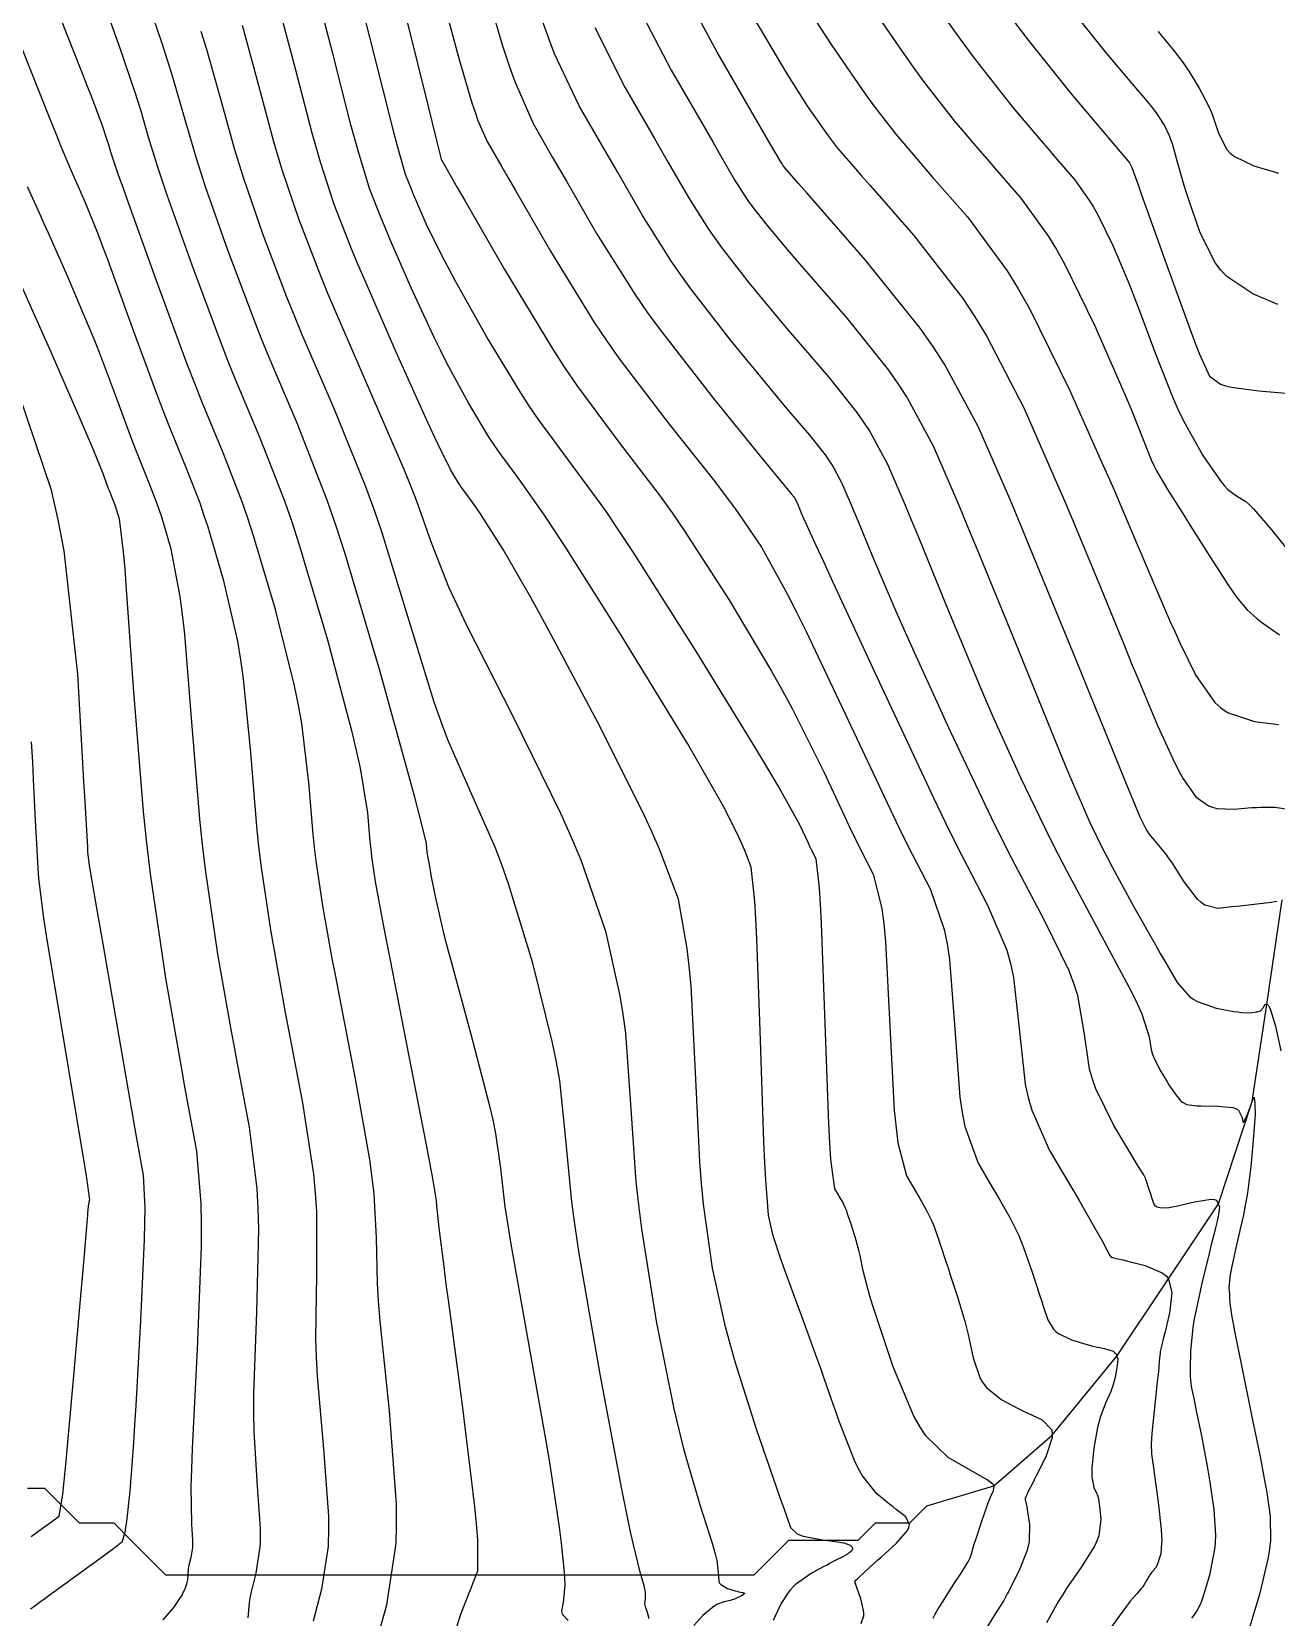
# Model space of a CAD drawing. Header units: metres. Extents: x 837475 to 838479, y 1189012 to 1191015.
# Drawn here: x 837636.3 to 837708.2, y 1189995.7 to 1190087.4 of the extents above; entities that cross this region are included whole.
import ezdxf

# ---------------------------------------------------------------- set-up
doc = ezdxf.new("R2010")
doc.units = ezdxf.units.M
doc.header["$LTSCALE"] = 0.3
for name, color, linetype in [('COTAS 10', 1, 'Continuous'), ('COTAS INT', 252, 'Continuous'), ('DRENAJE', 5, 'Continuous')]:
    doc.layers.add(name, color=color, linetype=linetype)

msp = doc.modelspace()

# ---------------------------------------------------------------- linework, layer by layer
at = {"layer": 'COTAS 10'}
for points, elevation in [([(837684.253, 1189995.348), (837684.397, 1189995.792), (837684.402, 1189995.941), (837684.392, 1189996.101), (837684.227, 1189996.771), (837684.014, 1189997.374), (837683.973, 1189997.492), (837683.939, 1189997.589), (837683.881, 1189997.761), (837683.965, 1189997.87), (837684.02, 1189997.926), (837684.089, 1189997.995), (837684.457, 1189998.337), (837685.013, 1189998.842), (837685.201, 1189999.012), (837685.404, 1189999.195), (837686.261, 1189999.966), (837686.291, 1190000), (837686.929, 1190000.727), (837687.014, 1190000.904), (837687.055, 1190001.066), (837686.84, 1190001.529), (837686.279, 1190001.953), (837686.102, 1190002.091), (837685.916, 1190002.238), (837685.163, 1190002.843), (837684.336, 1190003.882), (837684.102, 1190004.303), (837683.866, 1190004.782), (837682.996, 1190006.995), (837682.142, 1190009.459), (837681.916, 1190010.097), (837681.695, 1190010.715), (837680.934, 1190012.79), (837680.276, 1190014.559), (837680.12, 1190014.985), (837679.975, 1190015.384), (837679.545, 1190016.596), (837679.229, 1190017.587), (837679.155, 1190017.846), (837679.088, 1190018.099), (837678.897, 1190018.958), (837678.734, 1190021.006), (837678.684, 1190022.008), (837678.632, 1190023.2), (837678.428, 1190029.076), (837678.215, 1190034.934), (837678.157, 1190036.114), (837678.099, 1190037.102), (837677.895, 1190039.076), (837677.535, 1190040.037), (837677.379, 1190040.388), (837677.199, 1190040.775), (837676.344, 1190042.475), (837674.813, 1190045.188), (837674.206, 1190046.213), (837673.519, 1190047.356), (837670.379, 1190052.475), (837667.241, 1190057.456), (837666.556, 1190058.512), (837665.95, 1190059.428), (837664.426, 1190061.572), (837663.378, 1190062.981), (837663.071, 1190063.434), (837662.759, 1190063.915), (837661.572, 1190065.878), (837660.313, 1190068.204), (837659.955, 1190068.914), (837659.592, 1190069.652), (837658.247, 1190072.553), (837657.046, 1190075.304), (837656.774, 1190075.947), (837656.528, 1190076.538), (837655.861, 1190078.247), (837655.231, 1190080.286), (837655.008, 1190081.087), (837654.765, 1190081.99), (837653.715, 1190086.101), (837652.555, 1190090.541)], 1710), ([(837640.29, 1190089.547), (837641.346, 1190086.577), (837642.244, 1190083.923), (837642.438, 1190083.326), (837642.609, 1190082.789), (837643.025, 1190081.346), (837643.574, 1190079.561), (837643.827, 1190078.808), (837644.125, 1190077.943), (837645.565, 1190073.886), (837647.22, 1190069.439), (837647.652, 1190068.329), (837648.073, 1190067.271), (837649.5, 1190063.886), (837650.922, 1190060.244), (837651.34, 1190059.024), (837651.768, 1190057.713), (837653.403, 1190052.212), (837654.794, 1190046.967), (837655.069, 1190045.817), (837655.296, 1190044.799), (837655.72, 1190042.212), (837655.856, 1190040.548), (837655.903, 1190040.112), (837655.953, 1190039.686), (837656.167, 1190038.236), (837656.606, 1190035.862), (837656.799, 1190034.854), (837657.022, 1190033.693), (837658.086, 1190028.236), (837659.101, 1190023.019), (837659.294, 1190022.011), (837659.448, 1190021.191), (837659.689, 1190019.806), (837659.707, 1190019.472), (837659.721, 1190019.315), (837659.74, 1190019.13), (837659.839, 1190018.227), (837660.122, 1190015.996), (837660.255, 1190014.972), (837660.413, 1190013.773), (837661.182, 1190007.976), (837661.883, 1190002.28), (837661.997, 1190001.143), (837662.077, 1190000.198), (837662.077, 1190000), (837662.076, 1189998.374), (837661.788, 1189997.641), (837661.686, 1189997.382), (837661.574, 1189997.099), (837661.091, 1189995.877), (837660.756, 1189994.782)], 1700), ([(837680.663, 1190089.467), (837682.521, 1190086.632), (837684.295, 1190084.043), (837684.715, 1190083.452), (837685.104, 1190082.916), (837686.255, 1190081.435), (837687.467, 1190080.019), (837687.896, 1190079.524), (837688.365, 1190078.984), (837690.395, 1190076.661), (837692.695, 1190073.537), (837693.334, 1190072.492), (837693.974, 1190071.369), (837696.296, 1190066.661), (837698.224, 1190062.328), (837698.617, 1190061.44), (837698.948, 1190060.687), (837699.635, 1190059.098), (837700.049, 1190058.096), (837700.209, 1190057.714), (837700.388, 1190057.287), (837701.2, 1190055.368), (837702.139, 1190053.219), (837702.399, 1190052.648), (837702.658, 1190052.087), (837703.597, 1190050.144), (837704.686, 1190048.596), (837705.041, 1190048.283), (837705.42, 1190048.021), (837706.981, 1190047.493), (837708.379, 1190047.319)], 1730), ([(837703.369, 1189995.672), (837703.441, 1189995.764), (837703.673, 1189996.087), (837703.918, 1189996.611), (837703.997, 1189996.829), (837704.082, 1189997.079), (837704.43, 1189998.246), (837704.697, 1189999.65), (837704.727, 1190000), (837704.731, 1190000.049), (837704.747, 1190000.453), (837704.66, 1190001.95), (837704.426, 1190003.532), (837704.35, 1190003.99), (837704.268, 1190004.456), (837703.933, 1190006.21), (837703.62, 1190007.747), (837703.553, 1190008.076), (837703.495, 1190008.364), (837703.354, 1190009.054), (837703.295, 1190009.623), (837703.288, 1190009.834), (837703.285, 1190010.069), (837703.309, 1190011.107), (837703.442, 1190012.444), (837703.508, 1190012.866), (837703.586, 1190013.31), (837703.975, 1190015.102), (837704.378, 1190016.748), (837704.543, 1190017.408), (837704.733, 1190018.144), (837704.847, 1190018.609), (837704.875, 1190018.745), (837704.902, 1190018.885), (837704.99, 1190019.416), (837704.811, 1190019.798), (837704.67, 1190019.844), (837704.49, 1190019.863), (837703.51, 1190019.713), (837702.463, 1190019.463), (837702.24, 1190019.419), (837702.046, 1190019.386), (837701.588, 1190019.357), (837701.36, 1190019.424), (837701.311, 1190019.452), (837701.268, 1190019.484), (837701.165, 1190019.633), (837701.084, 1190019.872), (837701.055, 1190019.96), (837701.024, 1190020.058), (837700.886, 1190020.494), (837700.745, 1190020.919), (837700.711, 1190021.01), (837700.679, 1190021.089), (837700.581, 1190021.282), (837700.265, 1190021.793), (837700.096, 1190022.073), (837699.891, 1190022.414), (837698.854, 1190024.149), (837697.822, 1190026.252), (837697.62, 1190026.826), (837697.454, 1190027.396), (837697.157, 1190029.423), (837696.767, 1190031.647), (837696.543, 1190032.342), (837696.267, 1190033.071), (837694.852, 1190035.989), (837692.959, 1190039.57), (837692.383, 1190040.716), (837691.785, 1190041.93), (837689.436, 1190046.876), (837687.234, 1190051.685), (837686.729, 1190052.814), (837686.269, 1190053.854), (837684.983, 1190056.876), (837684.098, 1190059.041), (837683.89, 1190059.54), (837683.699, 1190059.997), (837683.143, 1190061.285), (837682.585, 1190062.319), (837682.392, 1190062.615), (837682.182, 1190062.915), (837681.285, 1190064.035), (837679.976, 1190065.57), (837679.507, 1190066.132), (837678.991, 1190066.754), (837676.743, 1190069.493), (837674.404, 1190072.507), (837673.831, 1190073.301), (837673.291, 1190074.079), (837671.612, 1190076.743), (837670.159, 1190079.267), (837669.761, 1190079.956), (837669.365, 1190080.642), (837667.952, 1190083.082), (837666.535, 1190086.085), (837666.137, 1190087.124), (837665.736, 1190088.253)], 1720), ([(837701.41, 1190087.376), (837701.636, 1190087.105), (837702.303, 1190086.296), (837702.863, 1190085.555), (837703.022, 1190085.326), (837703.182, 1190085.088), (837703.774, 1190084.142), (837704.313, 1190083.121), (837704.44, 1190082.834), (837704.557, 1190082.546), (837704.898, 1190081.493), (837705.381, 1190080.558), (837705.588, 1190080.344), (837705.826, 1190080.15), (837706.948, 1190079.611), (837708.115, 1190079.263), (837708.381, 1190079.189)], 1740), ([(837636.245, 1189996.203), (837636.351, 1189996.278), (837636.821, 1189996.619), (837637.073, 1189996.802), (837637.377, 1189997.024), (837638.915, 1189998.143), (837640.461, 1189999.274), (837640.771, 1189999.502), (837641.03, 1189999.694), (837641.429, 1190000), (837641.537, 1190000.083), (837641.711, 1190000.621), (837641.761, 1190000.908), (837641.811, 1190001.254), (837641.994, 1190003.002), (837642.205, 1190005.815), (837642.271, 1190006.833), (837642.342, 1190007.954), (837642.626, 1190012.866), (837642.836, 1190017.553), (837642.859, 1190018.532), (837642.867, 1190019.373), (837642.772, 1190021.262), (837642.422, 1190023.179), (837642.271, 1190024.038), (837642.095, 1190025.039), (837641.262, 1190029.84), (837640.435, 1190034.634), (837640.264, 1190035.631), (837640.117, 1190036.484), (837639.793, 1190038.371), (837639.66, 1190039.168), (837639.633, 1190039.334), (837639.612, 1190039.476), (837639.57, 1190039.793), (837639.559, 1190039.959), (837639.557, 1190040.006), (837639.554, 1190040.054), (837639.546, 1190040.231), (837639.454, 1190041.875), (837639.399, 1190042.847), (837639.331, 1190044.044), (837638.976, 1190050.231), (837638.189, 1190057.363), (837637.849, 1190059.154), (837637.456, 1190060.865), (837635.592, 1190066.384)], 1690)]:
    msp.add_lwpolyline(points, dxfattribs=dict(at, elevation=elevation))
at = {"layer": 'COTAS INT'}
for points, elevation in [([(837688.404, 1189995.667), (837688.527, 1189995.891), (837688.585, 1189995.989), (837688.654, 1189996.103), (837688.988, 1189996.646), (837689.398, 1189997.298), (837689.514, 1189997.479), (837689.631, 1189997.662), (837690.064, 1189998.327), (837690.423, 1189998.903), (837690.494, 1189999.03), (837690.552, 1189999.142), (837690.657, 1189999.428), (837690.754, 1189999.817), (837690.807, 1189999.995), (837690.809, 1190000), (837690.871, 1190000.202), (837691.198, 1190001.203), (837691.55, 1190002.213), (837691.63, 1190002.426), (837691.703, 1190002.611), (837691.905, 1190003.039), (837691.942, 1190003.281), (837691.911, 1190003.348), (837691.863, 1190003.416), (837691.54, 1190003.663), (837689.284, 1190004.944), (837687.987, 1190006.207), (837687.64, 1190006.737), (837687.297, 1190007.345), (837686.101, 1190010.191), (837685.129, 1190013.082), (837684.927, 1190013.718), (837684.755, 1190014.283), (837684.376, 1190015.732), (837684.189, 1190016.633), (837684.138, 1190016.854), (837684.087, 1190017.062), (837683.903, 1190017.709), (837683.731, 1190018.238), (837683.687, 1190018.372), (837683.646, 1190018.501), (837683.51, 1190018.922), (837683.384, 1190019.278), (837683.349, 1190019.365), (837683.314, 1190019.448), (837683.186, 1190019.708), (837683.037, 1190019.966), (837682.989, 1190020.049), (837682.939, 1190020.135), (837682.731, 1190020.486), (837682.507, 1190022.183), (837682.445, 1190023.118), (837682.385, 1190024.255), (837682.169, 1190030.041), (837681.96, 1190035.82), (837681.904, 1190036.953), (837681.848, 1190037.883), (837681.65, 1190039.554), (837681.387, 1190040.067), (837681.289, 1190040.267), (837681.181, 1190040.492), (837680.701, 1190041.513), (837679.452, 1190043.767), (837678.858, 1190044.769), (837678.158, 1190045.936), (837674.732, 1190051.513), (837671.089, 1190057.258), (837670.25, 1190058.53), (837669.485, 1190059.663), (837667.338, 1190062.606), (837665.6, 1190064.942), (837665.092, 1190065.694), (837664.573, 1190066.49), (837662.606, 1190069.745), (837660.83, 1190072.903), (837660.431, 1190073.639), (837660.073, 1190074.316), (837659.119, 1190076.258), (837658.515, 1190077.64), (837658.379, 1190077.963), (837658.256, 1190078.261), (837657.92, 1190079.119), (837657.452, 1190080.755), (837657.245, 1190081.543), (837657.004, 1190082.475), (837655.853, 1190087.052), (837654.595, 1190091.945)], 1712), ([(837642.297, 1190091.225), (837643.831, 1190086.696), (837644.162, 1190085.677), (837644.452, 1190084.76), (837645.163, 1190082.297), (837645.812, 1190080.046), (837646.063, 1190079.264), (837646.346, 1190078.412), (837647.624, 1190074.758), (837649.14, 1190070.727), (837649.572, 1190069.637), (837650.009, 1190068.558), (837651.633, 1190064.758), (837653.374, 1190060.299), (837653.886, 1190058.805), (837654.41, 1190057.199), (837656.411, 1190050.463), (837658.093, 1190044.386), (837658.415, 1190043.195), (837658.676, 1190042.217), (837659.103, 1190040.463), (837659.132, 1190040.115), (837659.142, 1190040.023), (837659.152, 1190039.934), (837659.197, 1190039.63), (837659.294, 1190039.108), (837659.337, 1190038.882), (837659.388, 1190038.619), (837659.63, 1190037.375), (837660.121, 1190035.258), (837660.328, 1190034.445), (837660.566, 1190033.534), (837661.682, 1190029.427), (837662.749, 1190025.35), (837662.956, 1190024.459), (837663.125, 1190023.671), (837663.415, 1190021.682), (837663.666, 1190019.44), (837663.81, 1190018.493), (837663.986, 1190017.404), (837664.891, 1190012.289), (837665.862, 1190006.872), (837666.081, 1190005.591), (837666.277, 1190004.406), (837666.803, 1190000.919), (837666.904, 1190000), (837667.069, 1189998.508), (837667.101, 1189998.001), (837667.116, 1189997.564), (837667.021, 1189996.569), (837666.937, 1189996.08), (837666.959, 1189995.962), (837667.001, 1189995.852), (837667.314, 1189995.52)], 1702), ([(837662.052, 1190091.573), (837663.526, 1190086.554), (837663.888, 1190085.458), (837664.229, 1190084.489), (837665.293, 1190082.052), (837666.42, 1190080.101), (837666.802, 1190079.44), (837667.213, 1190078.726), (837668.949, 1190075.708), (837671.161, 1190072.199), (837671.873, 1190071.175), (837672.627, 1190070.128), (837675.708, 1190066.157), (837678.443, 1190062.808), (837678.98, 1190062.153), (837679.42, 1190061.616), (837680.21, 1190060.658), (837680.356, 1190060.476), (837680.39, 1190060.427), (837680.422, 1190060.378), (837680.513, 1190060.21), (837680.604, 1190059.999), (837680.635, 1190059.925), (837680.669, 1190059.843), (837680.813, 1190059.49), (837681.618, 1190057.714), (837682.068, 1190056.735), (837682.616, 1190055.545), (837685.419, 1190049.49), (837688.455, 1190043.035), (837689.151, 1190041.593), (837689.785, 1190040.3), (837691.551, 1190036.881), (837692.662, 1190034.274), (837692.883, 1190033.495), (837693.066, 1190032.691), (837693.41, 1190029.577), (837693.736, 1190026.528), (837693.906, 1190025.765), (837694.111, 1190025.036), (837695.143, 1190022.697), (837696.296, 1190020.75), (837696.578, 1190020.269), (837696.843, 1190019.814), (837697.666, 1190018.38), (837698.249, 1190017.34), (837698.363, 1190017.134), (837698.456, 1190016.962), (837698.622, 1190016.635), (837698.673, 1190016.552), (837698.694, 1190016.535), (837698.718, 1190016.52), (837698.831, 1190016.487), (837699.191, 1190016.409), (837699.372, 1190016.366), (837699.587, 1190016.315), (837700.657, 1190016.052), (837701.685, 1190015.613), (837701.874, 1190015.449), (837702.022, 1190015.268), (837702.211, 1190014.462), (837702.118, 1190013.62), (837702.089, 1190013.416), (837702.057, 1190013.224), (837701.928, 1190012.633), (837701.796, 1190012.144), (837701.763, 1190012.016), (837701.73, 1190011.89), (837701.623, 1190011.464), (837701.541, 1190011.072), (837701.524, 1190010.969), (837701.51, 1190010.867), (837701.479, 1190010.52), (837701.428, 1190009.903), (837701.401, 1190009.633), (837701.368, 1190009.319), (837701.202, 1190007.824), (837701.052, 1190006.331), (837701.029, 1190006.018), (837701.014, 1190005.749), (837701.028, 1190005.138), (837701.129, 1190004.514), (837701.169, 1190004.236), (837701.214, 1190003.912), (837701.423, 1190002.361), (837701.593, 1190000.779), (837701.614, 1190000.436), (837701.623, 1190000.133), (837701.612, 1190000), (837701.563, 1189999.381), (837701.44, 1189998.97), (837701.41, 1189998.882), (837701.382, 1189998.805), (837701.296, 1189998.62), (837701.214, 1189998.506), (837701.189, 1189998.473), (837701.162, 1189998.44), (837701.058, 1189998.319), (837700.943, 1189998.17), (837700.91, 1189998.12), (837700.876, 1189998.066), (837700.752, 1189997.836), (837700.584, 1189997.562), (837700.523, 1189997.479), (837700.456, 1189997.393), (837700.164, 1189997.058), (837699.807, 1189996.645), (837699.7, 1189996.51), (837699.589, 1189996.366), (837699.16, 1189995.771), (837698.625, 1189995.018)], 1718), ([(837708.281, 1190037.091), (837708.135, 1190037.063), (837707.963, 1190037.034), (837707.12, 1190036.927), (837706.157, 1190036.825), (837705.909, 1190036.798), (837705.669, 1190036.773), (837704.869, 1190036.691), (837704.115, 1190036.882), (837703.904, 1190037.028), (837703.692, 1190037.215), (837702.918, 1190038.231), (837702.2, 1190039.354), (837702.024, 1190039.609), (837701.857, 1190039.84), (837700.907, 1190040.99), (837700.8, 1190041.148), (837700.699, 1190041.313), (837700.373, 1190041.96), (837699.605, 1190043.83), (837699.224, 1190044.766), (837698.771, 1190045.882), (837696.524, 1190051.42), (837694.026, 1190057.516), (837693.414, 1190058.983), (837692.836, 1190060.354), (837691.035, 1190064.511), (837689.075, 1190068.14), (837688.397, 1190069.18), (837687.66, 1190070.234), (837684.511, 1190074.166), (837681.646, 1190077.434), (837681.089, 1190078.071), (837680.634, 1190078.591), (837679.845, 1190079.5), (837679.734, 1190079.643), (837679.706, 1190079.681), (837679.681, 1190079.718), (837679.601, 1190079.845), (837678.995, 1190080.889), (837675.931, 1190086.175), (837673.515, 1190090.651)], 1726), ([(837683.884, 1190090.217), (837686.616, 1190086.228), (837687.263, 1190085.318), (837687.863, 1190084.492), (837689.635, 1190082.211), (837691.116, 1190080.471), (837691.533, 1190079.987), (837691.952, 1190079.501), (837693.488, 1190077.737), (837695.085, 1190075.533), (837695.543, 1190074.771), (837696.007, 1190073.943), (837697.737, 1190070.402), (837699.246, 1190066.972), (837699.57, 1190066.214), (837699.855, 1190065.538), (837700.545, 1190063.791), (837701.022, 1190062.614), (837701.171, 1190062.298), (837701.328, 1190061.987), (837701.958, 1190060.9), (837702.746, 1190059.663), (837703.002, 1190059.257), (837703.276, 1190058.823), (837704.401, 1190057.027), (837705.483, 1190055.351), (837705.728, 1190054.993), (837705.95, 1190054.682), (837706.555, 1190053.94), (837707.118, 1190053.45), (837707.313, 1190053.297), (837707.525, 1190053.136), (837708.433, 1190052.493)], 1732), ([(837656.18, 1189994.103), (837656.839, 1189996.432), (837657.362, 1189999.835), (837657.368, 1190000), (837657.402, 1190001.002), (837657.396, 1190002.265), (837656.996, 1190007.639), (837656.455, 1190012.831), (837656.36, 1190013.979), (837656.29, 1190015.003), (837656.234, 1190017.656), (837656.11, 1190020.181), (837655.996, 1190021.124), (837655.847, 1190022.173), (837655.023, 1190026.841), (837654.095, 1190031.634), (837653.881, 1190032.762), (837653.686, 1190033.802), (837653.137, 1190036.841), (837652.755, 1190039.438), (837652.664, 1190040.2), (837652.581, 1190040.981), (837652.336, 1190043.96), (837651.917, 1190047.38), (837651.723, 1190048.44), (837651.495, 1190049.548), (837650.394, 1190053.96), (837649.127, 1190058.226), (837648.795, 1190059.243), (837648.471, 1190060.189), (837647.368, 1190063.014), (837646.137, 1190065.983), (837645.732, 1190067.02), (837645.299, 1190068.151), (837643.506, 1190073.014), (837641.903, 1190077.474), (837641.591, 1190078.352), (837641.335, 1190079.075), (837640.887, 1190080.395), (837640.765, 1190080.818), (837640.715, 1190080.976), (837640.658, 1190081.151), (837640.395, 1190081.929), (837639.777, 1190083.576), (837639.497, 1190084.298), (837639.17, 1190085.137), (837637.593, 1190089.127)], 1698), ([(837679.182, 1189995.538), (837679.263, 1189995.714), (837679.631, 1189996.484), (837680.144, 1189997.283), (837680.318, 1189997.477), (837680.505, 1189997.659), (837681.296, 1189998.219), (837682.07, 1189998.64), (837682.247, 1189998.735), (837682.407, 1189998.82), (837682.853, 1189999.051), (837683.14, 1189999.195), (837683.202, 1189999.227), (837683.256, 1189999.254), (837683.384, 1189999.322), (837683.456, 1189999.366), (837683.49, 1189999.39), (837683.545, 1189999.435), (837683.603, 1189999.487), (837683.622, 1189999.505), (837683.643, 1189999.523), (837683.729, 1189999.6), (837683.772, 1189999.693), (837683.766, 1189999.721), (837683.752, 1189999.75), (837683.636, 1189999.865), (837683.269, 1189999.991), (837683.226, 1190000), (837683.096, 1190000.027), (837682.893, 1190000.063), (837681.902, 1190000.197), (837680.915, 1190000.386), (837680.714, 1190000.456), (837680.544, 1190000.534), (837680.191, 1190000.881), (837679.796, 1190001.998), (837679.599, 1190002.561), (837679.365, 1190003.235), (837678.206, 1190006.586), (837676.96, 1190010.489), (837676.671, 1190011.511), (837676.407, 1190012.507), (837675.654, 1190015.891), (837675.142, 1190019.587), (837675.03, 1190020.78), (837674.93, 1190022.045), (837674.675, 1190027.227), (837674.418, 1190032.204), (837674.317, 1190033.341), (837674.204, 1190034.373), (837673.685, 1190037.227), (837672.605, 1190040.112), (837672.138, 1190041.163), (837671.596, 1190042.324), (837669.032, 1190047.426), (837666.341, 1190052.497), (837665.72, 1190053.639), (837665.153, 1190054.666), (837663.551, 1190057.426), (837662.477, 1190059.13), (837662.243, 1190059.491), (837662.036, 1190059.804), (837661.514, 1190060.538), (837661.155, 1190061.02), (837661.051, 1190061.175), (837660.944, 1190061.339), (837660.538, 1190062.011), (837659.797, 1190063.505), (837659.478, 1190064.188), (837659.111, 1190064.987), (837657.375, 1190068.848), (837655.576, 1190072.967), (837655.169, 1190073.93), (837654.801, 1190074.816), (837653.802, 1190077.375), (837653.009, 1190079.818), (837652.772, 1190080.631), (837652.527, 1190081.504), (837651.577, 1190085.15), (837650.515, 1190089.137)], 1708), ([(837671.188, 1190089.129), (837673.271, 1190085.144), (837675.255, 1190081.722), (837675.679, 1190080.989), (837676.05, 1190080.349), (837676.938, 1190078.811), (837677.551, 1190077.838), (837677.748, 1190077.554), (837677.957, 1190077.264), (837678.811, 1190076.164), (837680.087, 1190074.645), (837680.562, 1190074.091), (837681.089, 1190073.48), (837683.435, 1190070.789), (837685.834, 1190067.794), (837686.395, 1190066.992), (837686.912, 1190066.2), (837688.404, 1190063.435), (837689.889, 1190059.991), (837690.4, 1190058.771), (837690.955, 1190057.435), (837693.322, 1190051.647), (837695.57, 1190046.134), (837696.051, 1190044.971), (837696.47, 1190043.965), (837697.469, 1190041.647), (837698.224, 1190040.117), (837698.489, 1190039.608), (837698.777, 1190039.062), (837700.02, 1190036.785), (837701.255, 1190034.581), (837701.539, 1190034.082), (837701.797, 1190033.631), (837702.521, 1190032.405), (837703.206, 1190031.623), (837703.439, 1190031.452), (837703.692, 1190031.302), (837704.763, 1190030.925), (837705.799, 1190030.734), (837706.028, 1190030.701), (837706.233, 1190030.677), (837706.768, 1190030.661), (837707.082, 1190030.703), (837707.148, 1190030.715), (837707.205, 1190030.728), (837707.336, 1190030.777), (837707.42, 1190030.866), (837707.448, 1190030.904), (837707.478, 1190030.947), (837707.602, 1190031.153), (837707.779, 1190031.107), (837707.842, 1190030.992), (837707.911, 1190030.831), (837708.209, 1190029.882), (837708.511, 1190028.461)], 1724), ([(837677.206, 1190089.594), (837679.143, 1190086.294), (837679.591, 1190085.548), (837680, 1190084.874), (837681.158, 1190083.047), (837681.973, 1190081.858), (837682.166, 1190081.586), (837682.345, 1190081.34), (837682.874, 1190080.659), (837683.818, 1190079.567), (837684.259, 1190079.061), (837684.778, 1190078.467), (837687.301, 1190075.586), (837690.122, 1190071.949), (837690.828, 1190070.879), (837691.502, 1190069.781), (837693.665, 1190065.586), (837695.53, 1190061.341), (837696.015, 1190060.211), (837696.487, 1190059.102), (837698.079, 1190055.259), (837699.501, 1190051.773), (837699.865, 1190050.889), (837700.217, 1190050.039), (837701.383, 1190047.259), (837702.38, 1190045.075), (837702.626, 1190044.601), (837702.86, 1190044.183), (837703.593, 1190043.144), (837704.328, 1190042.627), (837704.562, 1190042.538), (837704.809, 1190042.472), (837705.813, 1190042.431), (837706.839, 1190042.515), (837707.1, 1190042.529), (837707.351, 1190042.538), (837708.174, 1190042.538), (837708.782, 1190042.451)], 1728), ([(837660.217, 1190088.745), (837661.021, 1190085.757), (837661.754, 1190083.26), (837661.934, 1190082.715), (837662.104, 1190082.233), (837662.633, 1190081.021), (837663.475, 1190079.561), (837663.842, 1190078.924), (837664.267, 1190078.185), (837666.287, 1190074.674), (837668.8, 1190070.603), (837669.537, 1190069.511), (837670.291, 1190068.435), (837673.163, 1190064.674), (837675.796, 1190061.357), (837676.401, 1190060.56), (837676.951, 1190059.815), (837678.488, 1190057.564), (837679.978, 1190054.87), (837680.499, 1190053.846), (837681.066, 1190052.702), (837683.506, 1190047.564), (837685.905, 1190042.458), (837686.446, 1190041.334), (837686.933, 1190040.335), (837688.251, 1190037.772), (837689.058, 1190035.477), (837689.223, 1190034.648), (837689.364, 1190033.734), (837689.663, 1190029.732), (837689.952, 1190025.771), (837690.086, 1190024.883), (837690.243, 1190024.085), (837691.006, 1190021.96), (837691.843, 1190020.545), (837692.048, 1190020.196), (837692.241, 1190019.865), (837692.839, 1190018.823), (837693.356, 1190017.776), (837693.498, 1190017.442), (837693.64, 1190017.09), (837694.145, 1190015.657), (837694.586, 1190014.287), (837694.687, 1190013.975), (837694.779, 1190013.69), (837695.034, 1190012.904), (837695.362, 1190012.363), (837695.5, 1190012.234), (837695.659, 1190012.115), (837696.403, 1190011.758), (837697.231, 1190011.497), (837697.442, 1190011.439), (837697.645, 1190011.386), (837698.315, 1190011.243), (837698.809, 1190011.087), (837698.901, 1190011.026), (837698.974, 1190010.957), (837699.078, 1190010.644), (837699.044, 1190010.261), (837699.03, 1190010.15), (837699.014, 1190010.035), (837698.941, 1190009.599), (837698.802, 1190009.093), (837698.745, 1190008.934), (837698.68, 1190008.767), (837698.379, 1190008.096), (837698.059, 1190007.255), (837697.982, 1190006.982), (837697.91, 1190006.69), (837697.694, 1190005.489), (837697.585, 1190004.341), (837697.581, 1190004.082), (837697.588, 1190003.849), (837697.709, 1190003.224), (837697.867, 1190002.847), (837697.897, 1190002.771), (837697.922, 1190002.707), (837697.967, 1190002.579), (837697.991, 1190002.366), (837698.004, 1190002.25), (837698.019, 1190002.108), (837698.096, 1190001.385), (837697.984, 1190000.422), (837697.88, 1190000.129), (837697.823, 1190000), (837697.745, 1189999.824), (837696.996, 1189998.623), (837696.105, 1189997.351), (837695.881, 1189997), (837695.666, 1189996.649), (837694.973, 1189995.389)], 1716), ([(837708.328, 1190071.602), (837706.88, 1190072.218), (837705.391, 1190073.213), (837705.047, 1190073.576), (837704.731, 1190073.978), (837703.836, 1190075.744), (837703.21, 1190077.597), (837703.063, 1190078.053), (837702.929, 1190078.483), (837702.542, 1190079.832), (837702.237, 1190080.879), (837702.154, 1190081.12), (837702.072, 1190081.34), (837701.783, 1190081.956), (837701.503, 1190082.403), (837701.427, 1190082.516), (837701.352, 1190082.623), (837701.088, 1190082.973), (837700.51, 1190083.667), (837700.238, 1190083.991), (837699.916, 1190084.373), (837698.35, 1190086.229), (837696.441, 1190088.609)], 1738), ([(837671.99, 1189995.628), (837671.899, 1189995.992), (837671.781, 1189996.32), (837671.765, 1189996.406), (837671.756, 1189996.491), (837671.785, 1189996.781), (837671.782, 1189997.187), (837671.754, 1189997.345), (837671.714, 1189997.523), (837671.47, 1189998.327), (837671.074, 1190000), (837670.921, 1190000.648), (837670.689, 1190001.781), (837670.422, 1190003.126), (837669.167, 1190009.759), (837667.96, 1190016.75), (837667.722, 1190018.322), (837667.526, 1190019.737), (837667.169, 1190023.53), (837666.826, 1190026.746), (837666.639, 1190027.796), (837666.413, 1190028.915), (837665.266, 1190033.53), (837663.869, 1190038.114), (837663.486, 1190039.212), (837663.104, 1190040.236), (837661.736, 1190043.318), (837660.356, 1190046.433), (837659.968, 1190047.477), (837659.576, 1190048.601), (837658.135, 1190053.318), (837656.576, 1190058.39), (837656.11, 1190059.737), (837655.629, 1190061.06), (837653.765, 1190065.63), (837651.946, 1190069.846), (837651.492, 1190070.945), (837651.061, 1190072.015), (837649.684, 1190075.63), (837648.567, 1190078.88), (837648.3, 1190079.719), (837648.05, 1190080.532), (837647.301, 1190083.248), (837646.435, 1190086.329), (837646.112, 1190087.372)], 1704), ([(837648.475, 1190087.733), (837649.439, 1190084.199), (837650.289, 1190081.018), (837650.536, 1190080.175), (837650.788, 1190079.349), (837651.743, 1190076.502), (837652.981, 1190073.303), (837653.412, 1190072.254), (837653.882, 1190071.134), (837655.897, 1190066.502), (837657.812, 1190062.075), (837658.218, 1190061.084), (837658.571, 1190060.195), (837659.395, 1190057.833), (837660.404, 1190055.267), (837660.873, 1190054.249), (837661.424, 1190053.099), (837664.097, 1190047.833), (837666.874, 1190042.191), (837667.49, 1190040.803), (837668.04, 1190039.49), (837669.476, 1190035.379), (837670.308, 1190031.644), (837670.478, 1190030.568), (837670.622, 1190029.475), (837670.922, 1190025.379), (837671.228, 1190020.891), (837671.376, 1190019.551), (837671.551, 1190018.169), (837672.411, 1190012.825), (837673.431, 1190007.769), (837673.707, 1190006.568), (837673.98, 1190005.454), (837674.945, 1190002.147), (837675.64, 1190000), (837675.685, 1189999.861), (837675.817, 1189999.389), (837675.917, 1189998.988), (837676.014, 1189998.124), (837676.026, 1189997.763), (837676.072, 1189997.68), (837676.138, 1189997.604), (837676.53, 1189997.387), (837676.977, 1189997.246), (837677.078, 1189997.217), (837677.168, 1189997.193), (837677.408, 1189997.143), (837677.508, 1189997.106), (837677.509, 1189997.089), (837677.499, 1189997.07), (837677.368, 1189996.98), (837677.176, 1189996.881), (837677.127, 1189996.857), (837677.079, 1189996.833), (837676.925, 1189996.76), (837676.743, 1189996.697), (837676.678, 1189996.68), (837676.608, 1189996.664), (837676.305, 1189996.609), (837675.913, 1189996.455), (837675.787, 1189996.376), (837675.654, 1189996.282), (837675.11, 1189995.812), (837674.579, 1189995.234)], 1706), ([(837657.991, 1190088.003), (837659.242, 1190082.961), (837659.673, 1190081.224), (837659.979, 1190079.991), (837659.983, 1190079.983), (837659.985, 1190079.977), (837659.991, 1190079.963), (837660.555, 1190078.98), (837660.908, 1190078.365), (837661.346, 1190077.603), (837663.64, 1190073.612), (837666.388, 1190069.066), (837667.113, 1190067.953), (837667.822, 1190066.904), (837670.25, 1190063.64), (837672.641, 1190060.51), (837673.326, 1190059.545), (837674.02, 1190058.536), (837676.61, 1190054.539), (837679.068, 1190050.403), (837679.679, 1190049.308), (837680.259, 1190048.234), (837682.104, 1190044.539), (837683.543, 1190041.475), (837683.867, 1190040.8), (837684.16, 1190040.201), (837684.951, 1190038.663), (837685.453, 1190036.68), (837685.564, 1190035.8), (837685.662, 1190034.777), (837685.916, 1190029.886), (837686.168, 1190025.013), (837686.266, 1190024), (837686.375, 1190023.134), (837686.868, 1190021.223), (837687.391, 1190020.34), (837687.519, 1190020.122), (837687.639, 1190019.916), (837688.012, 1190019.265), (837688.335, 1190018.612), (837688.424, 1190018.404), (837688.512, 1190018.184), (837688.827, 1190017.29), (837689.169, 1190016.23), (837689.274, 1190015.906), (837689.383, 1190015.568), (837689.815, 1190014.237), (837690.236, 1190012.832), (837690.339, 1190012.449), (837690.435, 1190012.067), (837690.731, 1190010.709), (837691.135, 1190009.521), (837691.3, 1190009.247), (837691.487, 1190008.997), (837692.352, 1190008.295), (837693.33, 1190007.784), (837693.588, 1190007.655), (837693.841, 1190007.53), (837694.71, 1190007.126), (837695.25, 1190006.573), (837695.296, 1190006.355), (837695.297, 1190006.109), (837694.926, 1190004.986), (837694.366, 1190003.883), (837694.248, 1190003.65), (837694.146, 1190003.448), (837693.912, 1190002.979), (837693.807, 1190002.756), (837693.786, 1190002.71), (837693.769, 1190002.669), (837693.738, 1190002.577), (837693.734, 1190002.532), (837693.734, 1190002.513), (837693.739, 1190002.489), (837693.75, 1190002.456), (837693.754, 1190002.442), (837693.758, 1190002.425), (837693.779, 1190002.347), (837693.823, 1190002.094), (837693.842, 1190001.968), (837693.865, 1190001.818), (837693.973, 1190001.072), (837693.962, 1190000.114), (837693.941, 1190000), (837693.909, 1189999.83), (837693.834, 1189999.537), (837693.386, 1189998.415), (837692.89, 1189997.435), (837692.785, 1189997.232), (837692.695, 1189997.06), (837692.49, 1189996.687), (837692.249, 1189996.301), (837692.136, 1189996.12), (837692.004, 1189995.908), (837691.361, 1189994.874)], 1714), ([(837668.862, 1190087.607), (837670.612, 1190084.113), (837672.31, 1190081.182), (837672.72, 1190080.473), (837673.104, 1190079.808), (837674.275, 1190077.777), (837675.421, 1190075.958), (837675.79, 1190075.428), (837676.18, 1190074.885), (837677.777, 1190072.828), (837679.539, 1190070.7), (837680.034, 1190070.112), (837680.533, 1190069.525), (837682.36, 1190067.412), (837684.008, 1190065.355), (837684.394, 1190064.803), (837684.749, 1190064.259), (837685.774, 1190062.36), (837686.794, 1190059.994), (837687.145, 1190059.155), (837687.526, 1190058.238), (837689.152, 1190054.261), (837690.919, 1190049.994), (837691.39, 1190048.892), (837691.852, 1190047.825), (837693.452, 1190044.261), (837695.114, 1190040.826), (837695.615, 1190039.84), (837696.133, 1190038.839), (837698.152, 1190035.098), (837699.872, 1190031.868), (837700.202, 1190031.19), (837700.469, 1190030.604), (837700.904, 1190029.268), (837701.012, 1190028.532), (837701.072, 1190028.325), (837701.145, 1190028.117), (837701.52, 1190027.353), (837701.941, 1190026.662), (837702.043, 1190026.5), (837702.139, 1190026.349), (837702.434, 1190025.911), (837702.687, 1190025.609), (837702.756, 1190025.544), (837702.826, 1190025.488), (837703.074, 1190025.354), (837703.494, 1190025.293), (837703.672, 1190025.282), (837703.877, 1190025.274), (837704.84, 1190025.267), (837705.751, 1190025.174), (837705.924, 1190025.111), (837706.063, 1190025.032), (837706.275, 1190024.612), (837706.316, 1190024.328), (837706.346, 1190024.335), (837706.384, 1190024.378), (837706.592, 1190024.842), (837706.805, 1190025.416), (837706.847, 1190025.529), (837706.882, 1190025.622), (837706.944, 1190025.79), (837706.962, 1190025.747), (837706.969, 1190025.706), (837706.977, 1190025.653), (837707.012, 1190025.355), (837707.018, 1190024.774), (837707.009, 1190024.541), (837706.994, 1190024.278), (837706.898, 1190023.068), (837706.772, 1190021.776), (837706.737, 1190021.461), (837706.703, 1190021.164), (837706.582, 1190020.244), (837706.413, 1190019.296), (837706.348, 1190018.982), (837706.276, 1190018.644), (837705.951, 1190017.236), (837705.655, 1190015.91), (837705.601, 1190015.624), (837705.559, 1190015.373), (837705.509, 1190014.76), (837705.534, 1190014.388), (837705.54, 1190014.288), (837705.545, 1190014.191), (837705.561, 1190013.854), (837705.676, 1190013.077), (837705.744, 1190012.702), (837705.829, 1190012.258), (837706.264, 1190010.08), (837706.754, 1190007.686), (837706.873, 1190007.106), (837706.984, 1190006.563), (837707.323, 1190004.9), (837707.587, 1190003.516), (837707.651, 1190003.148), (837707.712, 1190002.787), (837707.896, 1190001.538), (837707.901, 1190000.126), (837707.887, 1190000), (837707.848, 1189999.662), (837707.771, 1189999.166), (837707.297, 1189997.111), (837706.724, 1189995.189)], 1722), ([(837689.191, 1190088.035), (837689.983, 1190086.929), (837690.727, 1190085.912), (837693.016, 1190082.987), (837694.765, 1190080.924), (837695.169, 1190080.45), (837695.539, 1190080.018), (837696.582, 1190078.812), (837697.42, 1190077.655), (837697.66, 1190077.255), (837697.904, 1190076.82), (837698.812, 1190074.962), (837699.753, 1190072.74), (837700.017, 1190072.077), (837700.283, 1190071.392), (837701.258, 1190068.746), (837702.278, 1190066.153), (837702.573, 1190065.502), (837702.874, 1190064.88), (837704.004, 1190062.875), (837705.012, 1190061.411), (837705.236, 1190061.13), (837705.435, 1190060.902), (837705.953, 1190060.527), (837706.483, 1190060.21), (837706.69, 1190060.019), (837706.923, 1190059.783), (837707.979, 1190058.557), (837708.996, 1190057.304)], 1734), ([(837693.122, 1190087.913), (837693.849, 1190086.948), (837696.397, 1190083.763), (837698.415, 1190081.376), (837698.806, 1190080.913), (837699.125, 1190080.535), (837699.675, 1190079.887), (837699.755, 1190079.777), (837699.778, 1190079.739), (837699.801, 1190079.698), (837699.887, 1190079.521), (837700.26, 1190078.508), (837700.464, 1190077.94), (837700.712, 1190077.246), (837701.971, 1190073.701), (837703.279, 1190070.09), (837703.559, 1190069.355), (837703.802, 1190068.734), (837704.382, 1190067.449), (837705.03, 1190066.992), (837705.317, 1190066.894), (837705.651, 1190066.808), (837707.244, 1190066.6), (837708.798, 1190066.462)], 1736), ([(837635.683, 1190086.542), (837637.361, 1190082.331), (837637.7, 1190081.488), (837637.983, 1190080.785), (837638.551, 1190079.41), (837638.811, 1190078.834), (837638.9, 1190078.634), (837638.997, 1190078.416), (837639.41, 1190077.486), (837640.11, 1190075.735), (837640.388, 1190075.001), (837640.702, 1190074.159), (837642.141, 1190070.217), (837643.636, 1190066.151), (837643.985, 1190065.231), (837644.307, 1190064.4), (837645.235, 1190062.141), (837646.019, 1190060.135), (837646.249, 1190059.462), (837646.485, 1190058.74), (837647.386, 1190055.708), (837648.197, 1190052.13), (837648.377, 1190051.062), (837648.537, 1190049.961), (837648.953, 1190045.708), (837649.305, 1190041.415), (837649.426, 1190040.289), (837649.556, 1190039.19), (837650.107, 1190035.446), (837650.765, 1190031.743), (837650.963, 1190030.669), (837651.167, 1190029.575), (837651.96, 1190025.446), (837652.594, 1190021.327), (837652.699, 1190020.238), (837652.772, 1190019.171), (837652.78, 1190015.505), (837652.722, 1190011.822), (837652.755, 1190010.745), (837652.808, 1190009.644), (837653.176, 1190005.457), (837653.466, 1190001.568), (837653.47, 1190000.653), (837653.448, 1190000), (837653.441, 1189999.809), (837653.063, 1189997.346), (837652.587, 1189995.489)], 1696), ([(837648.825, 1189995.687), (837648.893, 1189996.554), (837648.937, 1189996.826), (837648.993, 1189997.112), (837649.287, 1189998.26), (837649.521, 1189999.783), (837649.528, 1190000), (837649.539, 1190000.305), (837649.536, 1190000.87), (837649.357, 1190003.275), (837649.162, 1190006.456), (837649.15, 1190007.512), (837649.155, 1190008.642), (837649.325, 1190013.354), (837649.434, 1190018.161), (837649.401, 1190019.351), (837649.341, 1190020.481), (837648.897, 1190024.052), (837648.24, 1190027.515), (837648.045, 1190028.577), (837647.845, 1190029.684), (837647.077, 1190034.052), (837646.357, 1190038.941), (837646.187, 1190040.377), (837646.03, 1190041.848), (837645.569, 1190047.456), (837645.157, 1190052.542), (837645.03, 1190053.684), (837644.898, 1190054.711), (837644.377, 1190057.456), (837643.844, 1190059.253), (837643.704, 1190059.681), (837643.567, 1190060.08), (837643.103, 1190061.269), (837642.553, 1190062.608), (837642.362, 1190063.1), (837642.155, 1190063.646), (837641.269, 1190066.055), (837640.225, 1190068.825), (837639.918, 1190069.597), (837639.603, 1190070.371), (837638.401, 1190073.188), (837637.283, 1190075.71), (837637.02, 1190076.299), (837636.778, 1190076.84), (837636.074, 1190078.401)], 1694), ([(837635.569, 1190073.003), (837637.393, 1190068.89), (837639.096, 1190065.007), (837639.447, 1190064.192), (837639.747, 1190063.49), (837640.397, 1190061.894), (837640.674, 1190061.14), (837640.739, 1190060.969), (837640.798, 1190060.815), (837640.97, 1190060.397), (837641.116, 1190060.025), (837641.158, 1190059.9), (837641.202, 1190059.766), (837641.369, 1190059.205), (837641.6, 1190057.292), (837641.684, 1190056.307), (837641.777, 1190055.124), (837642.185, 1190049.205), (837642.754, 1190042.281), (837642.948, 1190040.465), (837643.158, 1190038.693), (837644.047, 1190032.657), (837644.925, 1190027.625), (837645.127, 1190026.485), (837645.312, 1190025.456), (837645.835, 1190022.657), (837646.088, 1190019.635), (837646.104, 1190018.465), (837646.096, 1190017.151), (837645.87, 1190011.203), (837645.588, 1190005.462), (837645.545, 1190004.278), (837645.516, 1190003.269), (837645.538, 1190001.093), (837645.606, 1190000.173), (837645.607, 1190000), (837645.607, 1189999.956), (837645.601, 1189999.756), (837645.511, 1189999.174), (837645.398, 1189998.734), (837645.377, 1189998.625), (837645.36, 1189998.521), (837645.334, 1189998.189), (837645.312, 1189997.887), (837645.298, 1189997.802), (837645.28, 1189997.716), (837645.183, 1189997.401), (837645.007, 1189997.035), (837644.938, 1189996.917), (837644.861, 1189996.793), (837644.512, 1189996.286), (837643.885, 1189995.562)], 1692), ([(837636.286, 1190046.322), (837636.35, 1190045.162), (837636.404, 1190044.154), (837636.52, 1190041.775), (837636.582, 1190040.413), (837636.602, 1190040.046), (837636.622, 1190039.684), (837636.706, 1190038.411), (837636.998, 1190036.12), (837637.151, 1190035.116), (837637.335, 1190033.951), (837638.257, 1190028.411), (837639.155, 1190023.088), (837639.323, 1190022.062), (837639.457, 1190021.229), (837639.651, 1190019.836), (837639.621, 1190019.705), (837639.613, 1190019.669), (837639.606, 1190019.632), (837639.582, 1190019.496), (837639.553, 1190019.228), (837639.542, 1190019.108), (837639.529, 1190018.967), (837639.475, 1190018.29), (837639.321, 1190016.446), (837639.246, 1190015.569), (837639.156, 1190014.533), (837638.716, 1190009.468), (837638.264, 1190004.54), (837638.167, 1190003.591), (837638.083, 1190002.822), (837637.88, 1190001.542), (837637.661, 1190001.371), (837637.566, 1190001.3), (837637.456, 1190001.219), (837636.934, 1190000.844), (837636.276, 1190000.369)], 1688)]:
    msp.add_lwpolyline(points, dxfattribs=dict(at, elevation=elevation))
at = {"layer": 'DRENAJE'}
for p, q in [((837707.691, 1190031.13, 1724), (837708.589, 1190037.19, 1726)), ((837706.847, 1190025.529, 1722), (837707.691, 1190031.13, 1724)), ((837704.901, 1190019.607, 1720), (837706.847, 1190025.529, 1722)), ((837702.022, 1190015.268, 1718), (837704.901, 1190019.607, 1720)), ((837699.026, 1190010.8, 1716), (837702.022, 1190015.268, 1718)), ((837695.297, 1190006.232, 1714), (837699.026, 1190010.8, 1716)), ((837691.927, 1190003.315, 1712), (837695.297, 1190006.232, 1714)), ((837688.052, 1190002.152, 1710.741), (837691.927, 1190003.315, 1712))]:
    msp.add_line(p, q, dxfattribs=at)
msp.add_polyline3d([(837688.052, 1190002.152, 1710.741), (837687.052, 1190001.152, 1710.15), (837686.053, 1190001.152, 1709.861), (837685.053, 1190001.152, 1709.289), (837684.053, 1190000.152, 1708.536), (837683.054, 1190000.152, 1708.184), (837682.054, 1190000.152, 1708.068), (837681.054, 1190000.152, 1708.001), (837680.055, 1190000.152, 1707.827), (837679.055, 1189999.153, 1707.228), (837678.055, 1189998.153, 1706.568), (837677.056, 1189998.153, 1706.203), (837676.056, 1189998.153, 1705.972), (837675.056, 1189998.153, 1705.586), (837674.057, 1189998.153, 1705.133), (837673.057, 1189998.153, 1704.68), (837672.057, 1189998.153, 1704.236), (837671.058, 1189998.153, 1703.797), (837670.058, 1189998.153, 1703.351), (837669.058, 1189998.153, 1702.898), (837668.059, 1189998.153, 1702.443), (837667.059, 1189998.153, 1702.003), (837666.059, 1189998.153, 1701.597), (837665.06, 1189998.153, 1701.201), (837664.06, 1189998.153, 1700.807), (837663.06, 1189998.153, 1700.418), (837662.061, 1189998.153, 1700.04), (837661.061, 1189998.153, 1699.655), (837660.061, 1189998.153, 1699.258), (837659.062, 1189998.153, 1698.839), (837658.062, 1189998.153, 1698.412), (837657.062, 1189998.153, 1697.965), (837656.063, 1189998.153, 1697.468), (837655.063, 1189998.153, 1696.958), (837654.063, 1189998.153, 1696.448), (837653.064, 1189998.153, 1695.939), (837652.064, 1189998.153, 1695.43), (837651.064, 1189998.153, 1694.922), (837650.065, 1189998.153, 1694.414), (837649.065, 1189998.153, 1693.908), (837648.065, 1189998.153, 1693.398), (837647.066, 1189998.153, 1692.889), (837645.066, 1189998.153, 1691.895), (837644.067, 1189998.153, 1691.452), (837643.067, 1189999.153, 1690.862), (837642.067, 1190000.152, 1690.275), (837641.068, 1190001.152, 1689.664), (837640.068, 1190001.152, 1689.18), (837639.068, 1190001.152, 1688.723), (837638.069, 1190002.152, 1688.093), (837637.069, 1190003.151, 1687.529), (837636.069, 1190003.151, 1687.076)], dxfattribs=at)

doc.saveas('drawing.dxf')
